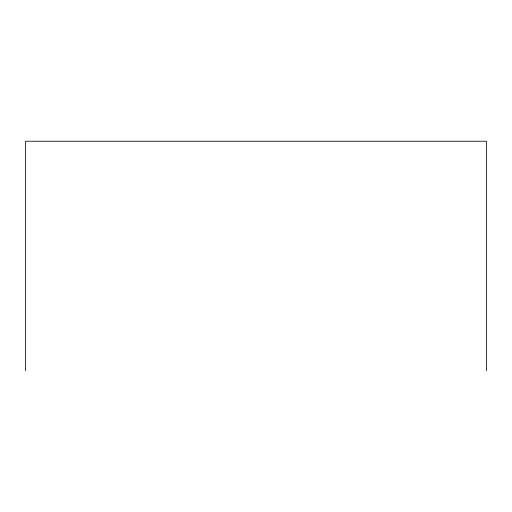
<?xml version="1.0" encoding="UTF-8"?>
<svg xmlns="http://www.w3.org/2000/svg" width="512" height="512" viewBox="0 0 512 512"><rect width="100%" height="100%" fill="white"/><g stroke="black" fill="none" stroke-linecap="round" stroke-linejoin="round"><path stroke-width="0.77" d="M486.4 370.765L486.4 141.235L25.6 141.235L25.6 370.765"/></g></svg>
